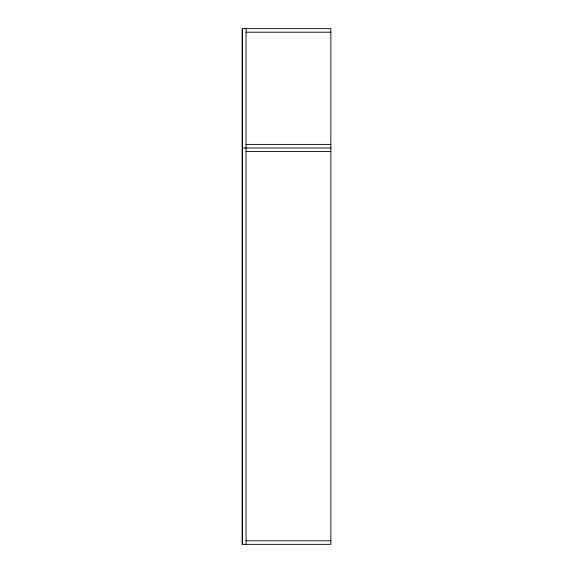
<?xml version="1.0" encoding="UTF-8"?>
<svg xmlns="http://www.w3.org/2000/svg" width="573" height="573" viewBox="0 0 573 573"><rect width="100%" height="100%" fill="white"/><g stroke="black" fill="none" stroke-linecap="round" stroke-linejoin="round"><path stroke-width="0.86" d="M246.075 32.203L330.872 32.203M246.075 144.41L330.872 144.41M242.522 147.963L330.872 147.963M246.075 151.508L330.872 151.508M246.075 540.797L330.872 540.797M246.075 28.65L246.075 544.35M242.522 28.65L242.522 544.35M242.128 147.569L242.128 28.65L330.872 28.65L330.872 544.35L242.128 544.35L242.128 148.357"/></g></svg>
